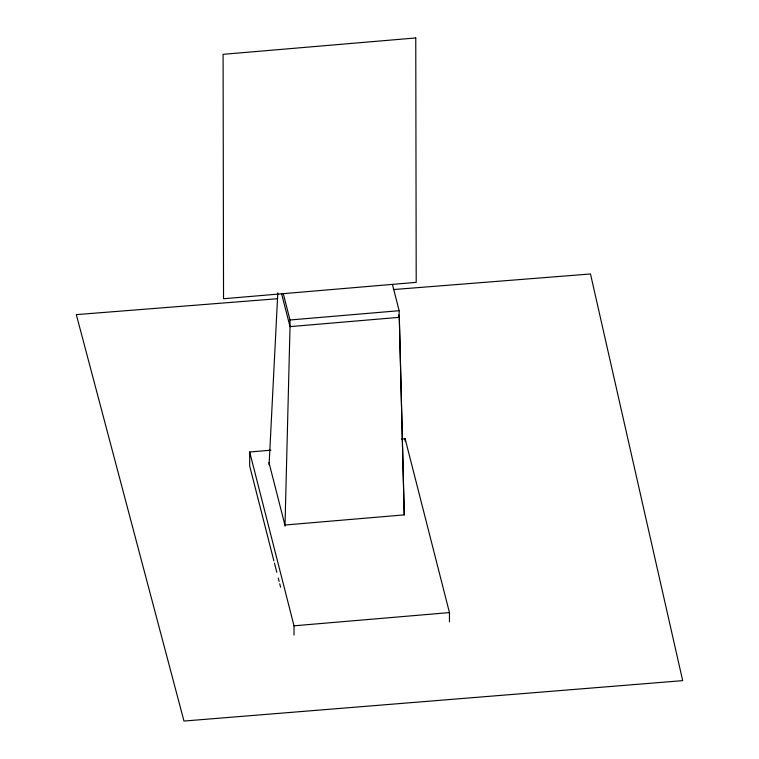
<?xml version="1.0" encoding="UTF-8"?>
<svg xmlns="http://www.w3.org/2000/svg" width="759" height="759" viewBox="0 0 759 759"><rect width="100%" height="100%" fill="white"/><g stroke="black" fill="none" stroke-linecap="round" stroke-linejoin="round"><path stroke-width="1.14" d="M284.995 526.186L290.023 326.626L281.561 293.581M269.094 464.878L277.803 292.832M283.306 293.78L289.995 319.985L289.995 326.626L399.139 317.347L398.722 314.947M289.995 319.985L399.139 310.706L399.139 317.347M273.885 560.873L249.683 465.969L249.683 451.994L270.878 450.191M401.596 439.082L405.126 438.778L449.451 612.589L449.451 621.906M404.357 514.868L284.91 525.019L268.971 462.535M249.683 451.994L294.008 625.805L449.451 612.589M277.604 298.714L76.317 314.624L183.982 721.05L682.683 680.643L590.493 273.971L393.295 289.568M392.46 284.502L399.139 310.706M274.473 563.169L276.807 572.314M278.268 578.026L279.141 581.46M279.72 583.747L280.593 587.181M405.126 438.778L405.126 441.112M294.008 625.805L294.008 635.122M399.3 317.224L404.234 514.725L399.3 317.224M415.761 37.95L223.089 54.325L223.535 298.742L416.207 282.357L415.761 37.95"/></g></svg>
